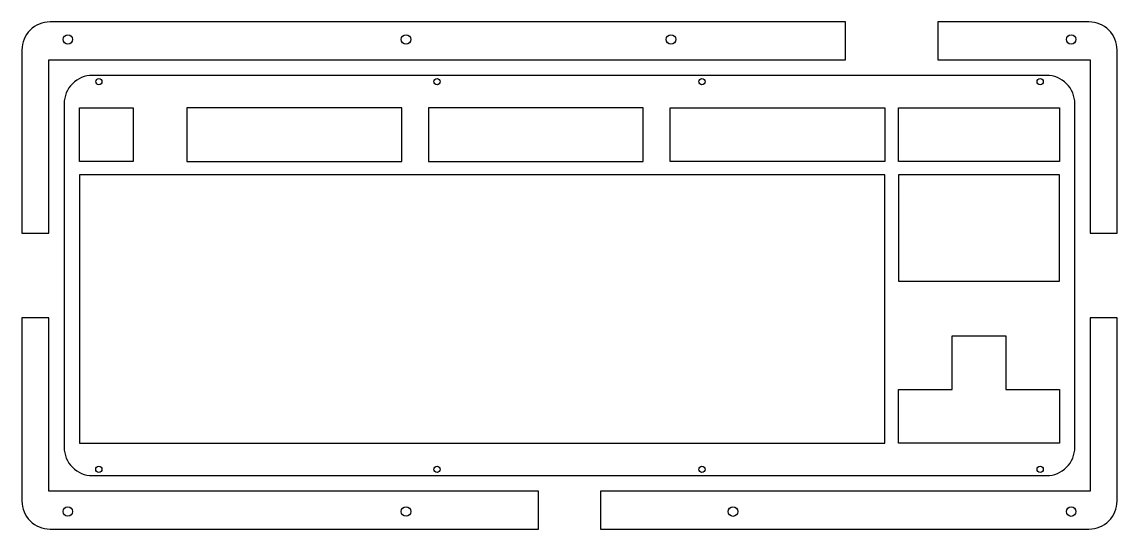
# Model space of a CAD drawing. Header units: millimetres. Extents: x 0 to 389, y 0 to 180.
import ezdxf

# ---------------------------------------------------------------- set-up
doc = ezdxf.new("R2010")
doc.units = ezdxf.units.MM
doc.header["$MEASUREMENT"] = 0

msp = doc.modelspace()

# ---------------------------------------------------------------- linework, layer by layer
msp.add_line((287.25, 149.61), (306.3, 149.61))
for points in [[(0.07, 155.08), (0.07, 105.08), (9.57, 105.08), (9.57, 166.58), (12.07, 166.58), (183.38, 166.58), (292.27, 166.58), (292.27, 180.08), (183.38, 180.08), (10.07, 180.08, 0.414214), (0.07, 170.08)], [(379.18, 166.58), (379.18, 105.08), (388.68, 105.08), (388.68, 170.08, 0.414214), (378.68, 180.08), (325.08, 180.08), (325.08, 166.58), (376.68, 166.58)], [(373.68, 29.07), (373.68, 151.08, 0.414214), (363.68, 161.08), (25.07, 161.08, 0.414214), (15.07, 151.08), (15.07, 140.08), (15.07, 29.07, 0.414214), (25.07, 19.07), (33.64, 19.07), (363.68, 19.07, 0.414214)], [(183.38, 13.57), (22.64, 13.57), (12.07, 13.57), (9.57, 13.57), (9.57, 75.08), (0.07, 75.08), (0.07, 10.07, 0.414214), (10.07, 0.07), (183.38, 0.07)], [(378.68, 0.07, 0.414214), (388.68, 10.07), (388.68, 75.08), (379.18, 75.08), (379.18, 13.57), (376.68, 13.57), (205.38, 13.57), (205.38, 0.07)]]:
    msp.add_lwpolyline(points, format="xyb", close=True)
for points in [[(39.6, 130.56), (20.55, 130.56), (20.55, 149.61), (39.6, 149.61)], [(134.85, 149.61), (115.8, 149.61), (77.7, 149.61), (58.65, 149.61), (58.65, 130.56), (77.7, 130.56), (115.8, 130.56), (134.85, 130.56)], [(144.37, 130.56), (163.42, 130.56), (201.52, 130.56), (220.57, 130.56), (220.57, 149.61), (201.52, 149.61), (163.42, 149.61), (144.37, 149.61)], [(287.25, 149.61), (306.3, 149.61), (306.3, 130.56), (287.25, 130.56), (230.1, 130.56), (230.1, 149.61), (249.15, 149.61)], [(311.06, 149.61), (314.08, 149.61), (330.11, 149.61), (349.16, 149.61), (368.21, 149.61), (368.21, 130.56), (349.16, 130.56), (330.11, 130.56), (311.06, 130.56)], [(303.91, 30.55), (306.3, 30.55), (306.3, 106.75), (306.3, 125.8), (287.25, 125.8), (39.6, 125.8), (20.55, 125.8), (20.55, 106.75), (20.55, 30.55), (22.93, 30.55), (41.98, 30.55), (284.86, 30.55)], [(311.06, 106.75), (311.06, 88.09), (368.21, 88.09), (368.21, 125.8), (311.06, 125.8)], [(330.11, 30.55), (311.06, 30.55), (311.06, 49.6), (330.11, 49.6), (330.11, 68.65), (349.16, 68.65), (349.16, 49.6), (368.21, 49.6), (368.21, 30.55), (349.16, 30.55)]]:
    msp.add_lwpolyline(points, close=True)
for centre, radius in [((16.38, 173.85), 1.7), ((136.38, 173.85), 1.7), ((230.38, 173.85), 1.7), ((372.38, 173.85), 1.7), ((372.38, 173.85), 1.7), ((27.38, 158.85), 1.1), ((147.38, 158.85), 1.1), ((241.38, 158.85), 1.1), ((361.38, 158.85), 1.1), ((27.37, 21.31), 1.1), ((147.37, 21.31), 1.1), ((241.38, 21.3), 1.1), ((361.38, 21.3), 1.1), ((16.37, 6.31), 1.7), ((136.37, 6.31), 1.7), ((252.38, 6.3), 1.7), ((372.38, 6.3), 1.7)]:
    msp.add_circle(centre, radius)

doc.saveas('drawing.dxf')
